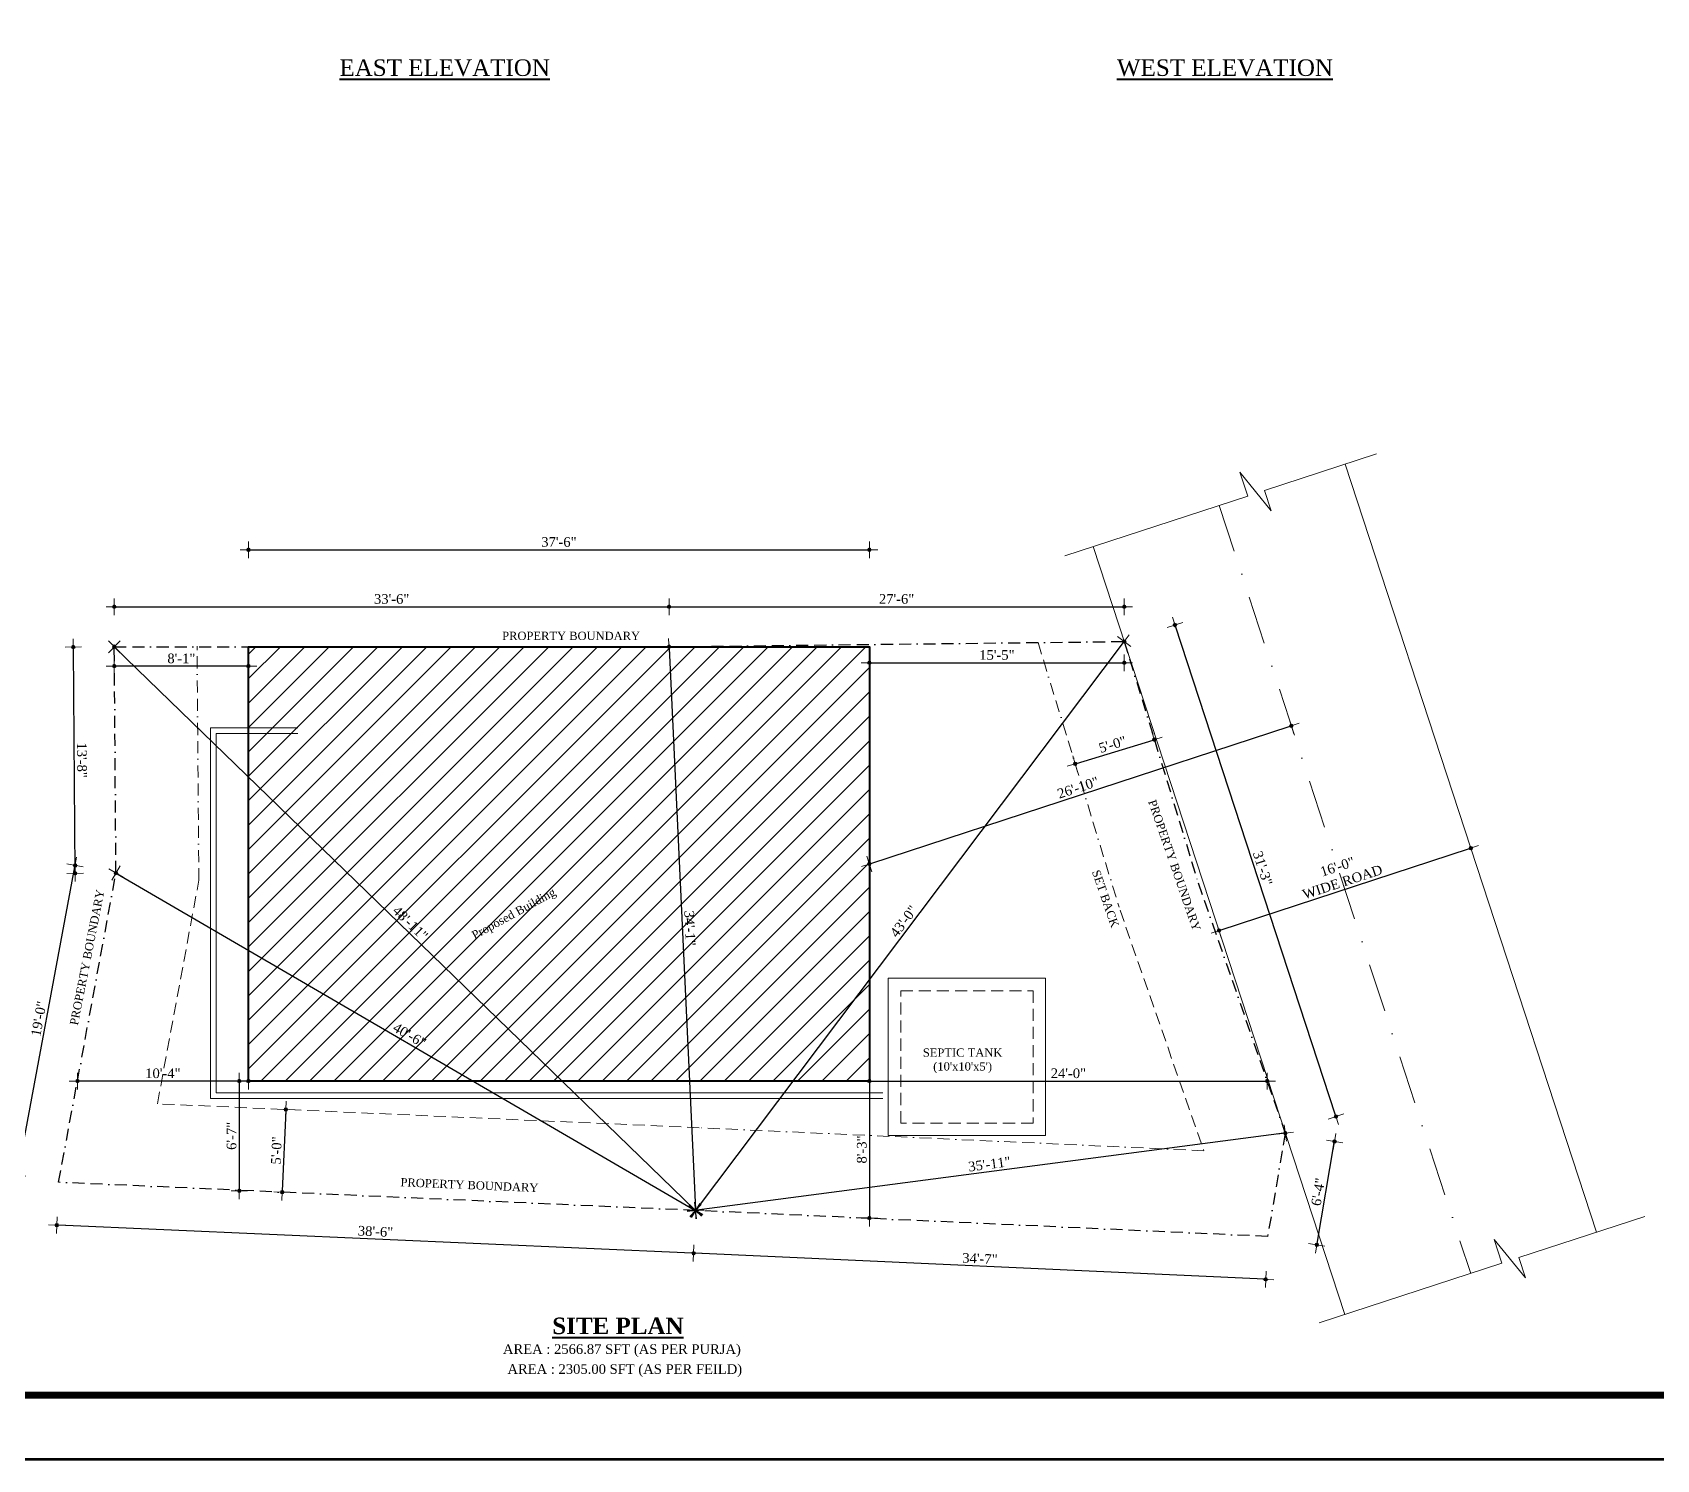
# Model space of a CAD drawing. Header units: inches. Extents: x 897 to 49934, y -34925 to -18564.
# Drawn here: x 18012 to 19189, y -25586 to -24552 of the extents above; entities that cross this region are included whole.
import ezdxf

# ---------------------------------------------------------------- set-up
doc = ezdxf.new("R2010")
doc.units = ezdxf.units.IN
doc.header["$LTSCALE"] = 35
doc.header["$MEASUREMENT"] = 0
doc.header["$PDMODE"] = 34
for name, pattern in [('BORDER2', [0.875, 0.25, -0.125, 0.25, -0.125, 0, -0.125]), ('DASHDOTX2', [2, 1, -0.5, 0, -0.5]), ('HIDDEN', [0.375, 0.25, -0.125])]:
    doc.linetypes.add(name, pattern=pattern)
for name, color, linetype, lineweight in [('SES- Door&Window', 21, 'Continuous', 15), ('SES-Access Road', 2, 'Continuous', 15), ('SES-CENTRE', 8, 'DASHDOTX2', 13), ('SES-DIMENSION', 142, 'Continuous', 13), ('SES-Elevation', 4, 'Continuous', 15), ('SES-HACTH', 8, 'Continuous', 13), ('SES-Property Boundary', 2, 'Continuous', 15), ('SES-REBARS', 1, 'Continuous', 40), ('SES-SHEETS', 7, 'Continuous', 60), ('SES-TEXT', 3, 'Continuous', 20), ('SES-TitleText', 7, 'Continuous', 40)]:
    doc.layers.add(name, color=color, linetype=linetype, lineweight=lineweight)
doc.styles.add('7 INCH', font='times.ttf', dxfattribs={"height": 7})
doc.styles.add('SES-ARAIL', font='times.ttf', dxfattribs={"height": 6})
doc.styles.add('SES-Title Text', font='times.ttf', dxfattribs={"height": 10})
doc.dimstyles.new('7 INCH', dxfattribs={"dimscale": 0, "dimtxt": 7, "dimasz": 1, "dimexe": 2, "dimexo": 9, "dimgap": 2, "dimtad": 1, "dimdec": 0, "dimzin": 3, "dimdsep": 46, "dimlunit": 4, "dimtxsty": '7 INCH', "dimblk": 'DIM', "dimcen": 3, "dimdle": 3, "dimse1": 1, "dimse2": 1, "dimclrd": 256, "dimclre": 256, "dimclrt": 7, "dimadec": 1, "dimazin": 2, "dimtfac": 1, "dimtdec": 0, "dimtix": 1, "dimtofl": 0, "dimtmove": 2, "dimatfit": 3, "dimldrblk": 'ARW', "dimfxl": 2, "dimfrac": 2, "dimtolj": 2, "dimtzin": 0, "dimarcsym": 0})

# ---------------------------------------------------------------- blocks, each defined once
blk = doc.blocks.new('DIM')
at = {"layer": 'SES-DIMENSION'}
h = blk.add_hatch(color=256, dxfattribs=at)
h.paths.add_polyline_path([(0, 1.3), (0, 0), (1.3, 0, 0.414214)])
h.paths.add_polyline_path([(1.3, 0), (0, 0), (0, -1.3, 0.414214)])
h.paths.add_polyline_path([(0, 0), (-1.3, 0, 0.414214), (0, -1.3)])
h.paths.add_polyline_path([(0, 1.3, 0.414214), (-1.3, 0), (0, 0)])
for p, q in [((-6, 0), (6, 0)), ((0, 6), (0, -6))]:
    blk.add_line(p, q, dxfattribs=at)
blk.add_circle((0, 0), 1.28, dxfattribs=at)
blk = doc.blocks.new('*D616')
at = {"layer": 'Defpoints', "color": 0, "linetype": 'ByBlock', "transparency": 16777216}
for p in [(18473.3, -24968.3), (18071.3, -24997.3), (18473.3, -24997.3)]:
    blk.add_point(p, dxfattribs=at)
at = {"layer": 'SES-DIMENSION', "linetype": 'ByBlock', "lineweight": -2, "transparency": 16777216}
blk.add_line((18072.3, -24968.3), (18472.3, -24968.3), dxfattribs=at)
at = {"layer": 'SES-DIMENSION', "linetype": 'ByBlock', "lineweight": -2, "transparency": 16777216, "rotation": 180}
blk.add_blockref('DIM', (18071.3, -24968.3), dxfattribs=at)
at = {"layer": 'SES-DIMENSION', "linetype": 'ByBlock', "lineweight": -2, "transparency": 16777216}
blk.add_blockref('DIM', (18473.3, -24968.3), dxfattribs=at)
at = {"layer": 'SES-DIMENSION', "color": 7, "linetype": 'ByBlock', "transparency": 16777216, "insert": (18272.3, -24962.7), "char_height": 7, "attachment_point": 5, "style": '7 INCH'}
blk.add_mtext('\\A2;33\'-6"', dxfattribs=at)
blk = doc.blocks.new('ARW')
at = {"layer": 'SES-DIMENSION'}
blk.add_lwpolyline([(10, 0, 0, 6, 0), (0, 0, 0, 0, 0), (10, 0, 0, 0, 0)], format="xyseb", dxfattribs=at)
blk = doc.blocks.new('*D617')
at = {"layer": 'Defpoints', "color": 0, "linetype": 'ByBlock', "transparency": 16777216}
for p in [(18803.2, -24968.3), (18803.2, -24993.5), (18473.3, -24997.3)]:
    blk.add_point(p, dxfattribs=at)
at = {"layer": 'SES-DIMENSION', "linetype": 'ByBlock', "lineweight": -2, "transparency": 16777216}
blk.add_line((18474.3, -24968.3), (18802.2, -24968.3), dxfattribs=at)
at = {"layer": 'SES-DIMENSION', "linetype": 'ByBlock', "lineweight": -2, "transparency": 16777216, "rotation": 180}
blk.add_blockref('DIM', (18473.3, -24968.3), dxfattribs=at)
at = {"layer": 'SES-DIMENSION', "linetype": 'ByBlock', "lineweight": -2, "transparency": 16777216}
blk.add_blockref('DIM', (18803.2, -24968.3), dxfattribs=at)
at = {"layer": 'SES-DIMENSION', "color": 7, "linetype": 'ByBlock', "transparency": 16777216, "insert": (18638.2, -24962.7), "char_height": 7, "attachment_point": 5, "style": '7 INCH'}
blk.add_mtext('\\A2;27\'-6"', dxfattribs=at)
blk = doc.blocks.new('*D618')
at = {"layer": 'Defpoints', "color": 0, "linetype": 'ByBlock', "transparency": 16777216}
for p in [(18839.9, -24981.5), (18803.2, -24993.5), (18919.9, -25349.8)]:
    blk.add_point(p, dxfattribs=at)
at = {"layer": 'SES-DIMENSION', "linetype": 'ByBlock', "lineweight": -2, "transparency": 16777216}
blk.add_line((18956.3, -25336.9), (18840.2, -24982.4), dxfattribs=at)
for p, rotation in [((18839.9, -24981.5), 108.131049153155), ((18956.6, -25337.8), 288.131049153155)]:
    blk.add_blockref('DIM', p, dxfattribs=dict(at, rotation=rotation))
at = {"layer": 'SES-DIMENSION', "color": 7, "linetype": 'ByBlock', "transparency": 16777216, "insert": (18903.5, -25157.9), "char_height": 7, "attachment_point": 5, "rotation": 288.131, "style": '7 INCH'}
blk.add_mtext('\\A2;31\'-3"', dxfattribs=at)
blk = doc.blocks.new('*D619')
at = {"layer": 'Defpoints', "color": 0, "linetype": 'ByBlock', "transparency": 16777216}
for p in [(18919.9, -25349.8), (18955.6, -25355.9), (18907.1, -25424.7)]:
    blk.add_point(p, dxfattribs=at)
at = {"layer": 'SES-DIMENSION', "linetype": 'ByBlock', "lineweight": -2, "transparency": 16777216}
blk.add_line((18942.9, -25429.8), (18955.4, -25356.9), dxfattribs=at)
for p, rotation in [((18955.6, -25355.9), 80.27577961300595), ((18942.7, -25430.8), 260.2757796130059)]:
    blk.add_blockref('DIM', p, dxfattribs=dict(at, rotation=rotation))
at = {"layer": 'SES-DIMENSION', "color": 7, "linetype": 'ByBlock', "transparency": 16777216, "insert": (18943.7, -25392.4), "char_height": 7, "attachment_point": 5, "rotation": 80.2758, "style": '7 INCH'}
blk.add_mtext('\\A2;6\'-4"', dxfattribs=at)
blk = doc.blocks.new('*D620')
at = {"layer": 'Defpoints', "color": 0, "linetype": 'ByBlock', "transparency": 16777216}
for p in [(18492.5, -25405.9), (18907.1, -25424.7), (18491.1, -25436.9)]:
    blk.add_point(p, dxfattribs=at)
at = {"layer": 'SES-DIMENSION', "linetype": 'ByBlock', "lineweight": -2, "transparency": 16777216}
blk.add_line((18904.7, -25455.7), (18492.1, -25436.9), dxfattribs=at)
for p, rotation in [((18491.1, -25436.9), 177.3940881137841), ((18905.7, -25455.8), 357.3940881137841)]:
    blk.add_blockref('DIM', p, dxfattribs=dict(at, rotation=rotation))
at = {"layer": 'SES-DIMENSION', "color": 7, "linetype": 'ByBlock', "transparency": 16777216, "insert": (18698.6, -25440.8), "char_height": 7, "attachment_point": 5, "rotation": 357.3941, "style": '7 INCH'}
blk.add_mtext('\\A2;34\'-7"', dxfattribs=at)
blk = doc.blocks.new('*D621')
at = {"layer": 'Defpoints', "color": 0, "linetype": 'ByBlock', "transparency": 16777216}
for p in [(18031, -25385.5), (18492.5, -25405.9), (18029.6, -25416.5)]:
    blk.add_point(p, dxfattribs=at)
at = {"layer": 'SES-DIMENSION', "linetype": 'ByBlock', "lineweight": -2, "transparency": 16777216}
blk.add_line((18490.1, -25436.8), (18030.6, -25416.6), dxfattribs=at)
for p, rotation in [((18029.6, -25416.5), 177.4727211621545), ((18491.1, -25436.9), 357.4727211621545)]:
    blk.add_blockref('DIM', p, dxfattribs=dict(at, rotation=rotation))
at = {"layer": 'SES-DIMENSION', "color": 7, "linetype": 'ByBlock', "transparency": 16777216, "insert": (18260.6, -25421.1), "char_height": 7, "attachment_point": 5, "rotation": 357.4727, "style": '7 INCH'}
blk.add_mtext('\\A2;38\'-6"', dxfattribs=at)
blk = doc.blocks.new('*D622')
at = {"layer": 'Defpoints', "color": 0, "linetype": 'ByBlock', "transparency": 16777216}
for p in [(18042.9, -25155.8), (18072.5, -25161.3), (18031, -25385.5)]:
    blk.add_point(p, dxfattribs=at)
at = {"layer": 'SES-DIMENSION', "linetype": 'ByBlock', "lineweight": -2, "transparency": 16777216}
blk.add_line((18001.5, -25379), (18042.7, -25156.8), dxfattribs=at)
for p, rotation in [((18042.9, -25155.8), 79.49685454110212), ((18001.3, -25380), 259.4968545411022)]:
    blk.add_blockref('DIM', p, dxfattribs=dict(at, rotation=rotation))
at = {"layer": 'SES-DIMENSION', "color": 7, "linetype": 'ByBlock', "transparency": 16777216, "insert": (18016.6, -25266.9), "char_height": 7, "attachment_point": 5, "rotation": 79.4969, "style": '7 INCH'}
blk.add_mtext('\\A2;19\'-0"', dxfattribs=at)
blk = doc.blocks.new('*D623')
at = {"layer": 'Defpoints', "color": 0, "linetype": 'ByBlock', "transparency": 16777216}
for p in [(18041.6, -24997.5), (18071.3, -24997.3), (18072.5, -25161.3)]:
    blk.add_point(p, dxfattribs=at)
at = {"layer": 'SES-DIMENSION', "linetype": 'ByBlock', "lineweight": -2, "transparency": 16777216}
blk.add_line((18042.9, -25160.5), (18041.7, -24998.5), dxfattribs=at)
for p, rotation in [((18041.6, -24997.5), 90.43931713900113), ((18042.9, -25161.5), 270.4393171390011)]:
    blk.add_blockref('DIM', p, dxfattribs=dict(at, rotation=rotation))
at = {"layer": 'SES-DIMENSION', "color": 7, "linetype": 'ByBlock', "transparency": 16777216, "insert": (18047.8, -25079.5), "char_height": 7, "attachment_point": 5, "rotation": 270.4393, "style": '7 INCH'}
blk.add_mtext('\\A2;13\'-8"', dxfattribs=at)
blk = doc.blocks.new('*D624')
at = {"layer": 'Defpoints', "color": 0, "linetype": 'ByBlock', "transparency": 16777216}
for p in [(18071.3, -24997.3), (18071.3, -24997.3), (18492.5, -25405.9)]:
    blk.add_point(p, dxfattribs=at)
at = {"layer": 'SES-DIMENSION', "linetype": 'ByBlock', "lineweight": -2, "transparency": 16777216}
blk.add_line((18491.8, -25405.2), (18072, -24998), dxfattribs=at)
for p, rotation in [((18071.3, -24997.3), 135.8767869999246), ((18492.5, -25405.9), 315.8767869999246)]:
    blk.add_blockref('DIM', p, dxfattribs=dict(at, rotation=rotation))
at = {"layer": 'SES-DIMENSION', "color": 7, "linetype": 'ByBlock', "transparency": 16777216, "insert": (18285.8, -25197.6), "char_height": 7, "attachment_point": 5, "rotation": 315.8768, "style": '7 INCH'}
blk.add_mtext('\\A2;48\'-11"', dxfattribs=at)
blk = doc.blocks.new('*D625')
at = {"layer": 'Defpoints', "color": 0, "linetype": 'ByBlock', "transparency": 16777216}
for p in [(18072.5, -25161.3), (18492.5, -25405.9), (18492.5, -25405.9)]:
    blk.add_point(p, dxfattribs=at)
at = {"layer": 'SES-DIMENSION', "linetype": 'ByBlock', "lineweight": -2, "transparency": 16777216}
blk.add_line((18073.4, -25161.8), (18491.6, -25405.4), dxfattribs=at)
for p, rotation in [((18072.5, -25161.3), 149.7885344381023), ((18492.5, -25405.9), 329.7885344381023)]:
    blk.add_blockref('DIM', p, dxfattribs=dict(at, rotation=rotation))
at = {"layer": 'SES-DIMENSION', "color": 7, "linetype": 'ByBlock', "transparency": 16777216, "insert": (18285.3, -25278.8), "char_height": 7, "attachment_point": 5, "rotation": 329.7885, "style": '7 INCH'}
blk.add_mtext('\\A2;40\'-6"', dxfattribs=at)
blk = doc.blocks.new('*D626')
at = {"layer": 'Defpoints', "color": 0, "linetype": 'ByBlock', "transparency": 16777216}
for p in [(18473.3, -24997.3), (18492.5, -25405.9), (18492.5, -25405.9)]:
    blk.add_point(p, dxfattribs=at)
at = {"layer": 'SES-DIMENSION', "linetype": 'ByBlock', "lineweight": -2, "transparency": 16777216}
blk.add_line((18473.3, -24998.3), (18492.5, -25404.9), dxfattribs=at)
for p, rotation in [((18473.3, -24997.3), 92.69713186431498), ((18492.5, -25405.9), 272.697131864315)]:
    blk.add_blockref('DIM', p, dxfattribs=dict(at, rotation=rotation))
at = {"layer": 'SES-DIMENSION', "color": 7, "linetype": 'ByBlock', "transparency": 16777216, "insert": (18488.4, -25201.3), "char_height": 7, "attachment_point": 5, "rotation": 272.6971, "style": '7 INCH'}
blk.add_mtext('\\A2;34\'-1"', dxfattribs=at)
blk = doc.blocks.new('*D627')
at = {"layer": 'Defpoints', "color": 0, "linetype": 'ByBlock', "transparency": 16777216}
for p in [(18803.2, -24993.5), (18803.2, -24993.5), (18492.5, -25405.9)]:
    blk.add_point(p, dxfattribs=at)
at = {"layer": 'SES-DIMENSION', "linetype": 'ByBlock', "lineweight": -2, "transparency": 16777216}
blk.add_line((18493.1, -25405.1), (18802.6, -24994.3), dxfattribs=at)
for p, rotation in [((18803.2, -24993.5), 53.00002634811293), ((18492.5, -25405.9), 233.000026348113)]:
    blk.add_blockref('DIM', p, dxfattribs=dict(at, rotation=rotation))
at = {"layer": 'SES-DIMENSION', "color": 7, "linetype": 'ByBlock', "transparency": 16777216, "insert": (18643.4, -25196.3), "char_height": 7, "attachment_point": 5, "rotation": 53, "style": '7 INCH'}
blk.add_mtext('\\A2;43\'-0"', dxfattribs=at)
blk = doc.blocks.new('*D628')
at = {"layer": 'Defpoints', "color": 0, "linetype": 'ByBlock', "transparency": 16777216}
for p in [(18919.9, -25349.8), (18492.5, -25405.9), (18492.5, -25405.9)]:
    blk.add_point(p, dxfattribs=at)
at = {"layer": 'SES-DIMENSION', "linetype": 'ByBlock', "lineweight": -2, "transparency": 16777216}
blk.add_line((18918.9, -25349.9), (18493.5, -25405.7), dxfattribs=at)
for p, rotation in [((18919.9, -25349.8), 7.469735029892162), ((18492.5, -25405.9), 187.4697350298922)]:
    blk.add_blockref('DIM', p, dxfattribs=dict(at, rotation=rotation))
at = {"layer": 'SES-DIMENSION', "color": 7, "linetype": 'ByBlock', "transparency": 16777216, "insert": (18705.5, -25372.3), "char_height": 7, "attachment_point": 5, "rotation": 7.4697, "style": '7 INCH'}
blk.add_mtext('\\A2;35\'-11"', dxfattribs=at)
blk = doc.blocks.new('*D629')
at = {"layer": 'Defpoints', "color": 0, "linetype": 'ByBlock', "transparency": 16777216}
for p in [(18803.2, -24993.5), (18618.5, -24997.3), (18803.2, -25008.9)]:
    blk.add_point(p, dxfattribs=at)
at = {"layer": 'SES-DIMENSION', "linetype": 'ByBlock', "lineweight": -2, "transparency": 16777216}
blk.add_line((18619.5, -25008.9), (18802.2, -25008.9), dxfattribs=at)
at = {"layer": 'SES-DIMENSION', "linetype": 'ByBlock', "lineweight": -2, "transparency": 16777216, "rotation": 180}
blk.add_blockref('DIM', (18618.5, -25008.9), dxfattribs=at)
at = {"layer": 'SES-DIMENSION', "linetype": 'ByBlock', "lineweight": -2, "transparency": 16777216}
blk.add_blockref('DIM', (18803.2, -25008.9), dxfattribs=at)
at = {"layer": 'SES-DIMENSION', "color": 7, "linetype": 'ByBlock', "transparency": 16777216, "insert": (18710.9, -25003.3), "char_height": 7, "attachment_point": 5, "style": '7 INCH'}
blk.add_mtext('\\A2;15\'-5"', dxfattribs=at)
blk = doc.blocks.new('*D630')
at = {"layer": 'Defpoints', "color": 0, "linetype": 'ByBlock', "transparency": 16777216}
for p in [(18825, -25064.6), (18856.8, -25168.5), (18799.4, -25186)]:
    blk.add_point(p, dxfattribs=at)
at = {"layer": 'SES-DIMENSION', "linetype": 'ByBlock', "lineweight": -2, "transparency": 16777216}
blk.add_line((18768.6, -25081.9), (18824.1, -25064.9), dxfattribs=at)
for p, rotation in [((18825, -25064.6), 17.0166909835234), ((18767.6, -25082.2), 197.0166909835233)]:
    blk.add_blockref('DIM', p, dxfattribs=dict(at, rotation=rotation))
at = {"layer": 'SES-DIMENSION', "color": 7, "linetype": 'ByBlock', "transparency": 16777216, "insert": (18794.7, -25068.1), "char_height": 7, "attachment_point": 5, "rotation": 17.0167, "style": '7 INCH'}
blk.add_mtext('\\A2;5\'-0"', dxfattribs=at)
blk = doc.blocks.new('*D631')
at = {"layer": 'Defpoints', "color": 0, "linetype": 'ByBlock', "transparency": 16777216}
for p in [(18102.5, -25328.6), (18099.9, -25388.5), (18193, -25392.6)]:
    blk.add_point(p, dxfattribs=at)
at = {"layer": 'SES-DIMENSION', "linetype": 'ByBlock', "lineweight": -2, "transparency": 16777216}
blk.add_line((18195.6, -25333.7), (18193, -25391.6), dxfattribs=at)
for p, rotation in [((18195.6, -25332.7), 87.47272116215143), ((18193, -25392.6), 267.4727211621515)]:
    blk.add_blockref('DIM', p, dxfattribs=dict(at, rotation=rotation))
at = {"layer": 'SES-DIMENSION', "color": 7, "linetype": 'ByBlock', "transparency": 16777216, "insert": (18188.8, -25362.4), "char_height": 7, "attachment_point": 5, "rotation": 87.4727, "style": '7 INCH'}
blk.add_mtext('\\A2;5\'-0"', dxfattribs=at)
blk = doc.blocks.new('*D632')
at = {"layer": 'Defpoints', "color": 0, "linetype": 'ByBlock', "transparency": 16777216}
for p in [(18618.5, -25312.1), (18614, -25411.4), (18618.5, -25411.4)]:
    blk.add_point(p, dxfattribs=at)
at = {"layer": 'SES-DIMENSION', "linetype": 'ByBlock', "lineweight": -2, "transparency": 16777216}
blk.add_line((18618.5, -25313.1), (18618.5, -25410.4), dxfattribs=at)
for p, rotation in [((18618.5, -25312.1), 90), ((18618.5, -25411.4), 270)]:
    blk.add_blockref('DIM', p, dxfattribs=dict(at, rotation=rotation))
at = {"layer": 'SES-DIMENSION', "color": 7, "linetype": 'ByBlock', "transparency": 16777216, "insert": (18613, -25361.7), "char_height": 7, "attachment_point": 5, "rotation": 90, "style": '7 INCH'}
blk.add_mtext('\\A2;8\'-3"', dxfattribs=at)
blk = doc.blocks.new('*D633')
at = {"layer": 'Defpoints', "color": 0, "linetype": 'ByBlock', "transparency": 16777216}
for p in [(18618.5, -25312.1), (18906.8, -25312.1), (18906.8, -25312.1)]:
    blk.add_point(p, dxfattribs=at)
at = {"layer": 'SES-DIMENSION', "linetype": 'ByBlock', "lineweight": -2, "transparency": 16777216}
blk.add_line((18619.5, -25312.1), (18905.8, -25312.1), dxfattribs=at)
at = {"layer": 'SES-DIMENSION', "linetype": 'ByBlock', "lineweight": -2, "transparency": 16777216, "rotation": 180}
blk.add_blockref('DIM', (18618.5, -25312.1), dxfattribs=at)
at = {"layer": 'SES-DIMENSION', "linetype": 'ByBlock', "lineweight": -2, "transparency": 16777216}
blk.add_blockref('DIM', (18906.8, -25312.1), dxfattribs=at)
at = {"layer": 'SES-DIMENSION', "color": 7, "linetype": 'ByBlock', "transparency": 16777216, "insert": (18762.7, -25306.5), "char_height": 7, "attachment_point": 5, "style": '7 INCH'}
blk.add_mtext('\\A2;24\'-0"', dxfattribs=at)
blk = doc.blocks.new('*D634')
at = {"layer": 'Defpoints', "color": 0, "linetype": 'ByBlock', "transparency": 16777216}
for p in [(18044.6, -25312.1), (18044.6, -25312.1), (18168.5, -25312.1)]:
    blk.add_point(p, dxfattribs=at)
at = {"layer": 'SES-DIMENSION', "linetype": 'ByBlock', "lineweight": -2, "transparency": 16777216}
blk.add_line((18167.5, -25312.1), (18045.6, -25312.1), dxfattribs=at)
at = {"layer": 'SES-DIMENSION', "linetype": 'ByBlock', "lineweight": -2, "transparency": 16777216, "rotation": 180}
blk.add_blockref('DIM', (18044.6, -25312.1), dxfattribs=at)
at = {"layer": 'SES-DIMENSION', "linetype": 'ByBlock', "lineweight": -2, "transparency": 16777216}
blk.add_blockref('DIM', (18168.5, -25312.1), dxfattribs=at)
at = {"layer": 'SES-DIMENSION', "color": 7, "linetype": 'ByBlock', "transparency": 16777216, "insert": (18106.5, -25306.5), "char_height": 7, "attachment_point": 5, "style": '7 INCH'}
blk.add_mtext('\\A2;10\'-4"', dxfattribs=at)
blk = doc.blocks.new('*D635')
at = {"layer": 'Defpoints', "color": 0, "linetype": 'ByBlock', "transparency": 16777216}
for p in [(18071.3, -24997.3), (18168.5, -24997.3), (18071.3, -25011.3)]:
    blk.add_point(p, dxfattribs=at)
at = {"layer": 'SES-DIMENSION', "linetype": 'ByBlock', "lineweight": -2, "transparency": 16777216}
blk.add_line((18167.5, -25011.3), (18072.3, -25011.3), dxfattribs=at)
at = {"layer": 'SES-DIMENSION', "linetype": 'ByBlock', "lineweight": -2, "transparency": 16777216, "rotation": 180}
blk.add_blockref('DIM', (18071.3, -25011.3), dxfattribs=at)
at = {"layer": 'SES-DIMENSION', "linetype": 'ByBlock', "lineweight": -2, "transparency": 16777216}
blk.add_blockref('DIM', (18168.5, -25011.3), dxfattribs=at)
at = {"layer": 'SES-DIMENSION', "color": 7, "linetype": 'ByBlock', "transparency": 16777216, "insert": (18119.9, -25005.8), "char_height": 7, "attachment_point": 5, "style": '7 INCH'}
blk.add_mtext('\\A2;8\'-1"', dxfattribs=at)
blk = doc.blocks.new('*D636')
at = {"layer": 'Defpoints', "color": 0, "linetype": 'ByBlock', "transparency": 16777216}
for p in [(18168.5, -25312.1), (18161.9, -25391.6), (18168.5, -25391.6)]:
    blk.add_point(p, dxfattribs=at)
at = {"layer": 'SES-DIMENSION', "linetype": 'ByBlock', "lineweight": -2, "transparency": 16777216}
blk.add_line((18161.9, -25313.1), (18161.9, -25390.6), dxfattribs=at)
for p, rotation in [((18161.9, -25312.1), 90), ((18161.9, -25391.6), 270)]:
    blk.add_blockref('DIM', p, dxfattribs=dict(at, rotation=rotation))
at = {"layer": 'SES-DIMENSION', "color": 7, "linetype": 'ByBlock', "transparency": 16777216, "insert": (18156.3, -25351.8), "char_height": 7, "attachment_point": 5, "rotation": 90, "style": '7 INCH'}
blk.add_mtext('\\A2;6\'-7"', dxfattribs=at)
blk = doc.blocks.new('*D637')
at = {"layer": 'Defpoints', "color": 0, "linetype": 'ByBlock', "transparency": 16777216}
for p in [(19054.3, -25143.3), (19054.3, -25143.3), (18871.9, -25203)]:
    blk.add_point(p, dxfattribs=at)
at = {"layer": 'SES-DIMENSION', "linetype": 'ByBlock', "lineweight": -2, "transparency": 16777216}
blk.add_line((18872.8, -25202.7), (19053.4, -25143.6), dxfattribs=at)
for p, rotation in [((19054.3, -25143.3), 18.13104915315512), ((18871.9, -25203), 198.1310491531551)]:
    blk.add_blockref('DIM', p, dxfattribs=dict(at, rotation=rotation))
at = {"layer": 'SES-DIMENSION', "color": 7, "linetype": 'ByBlock', "transparency": 16777216, "insert": (18959.5, -25162.3), "char_height": 7, "attachment_point": 5, "rotation": 18.131, "style": '7 INCH'}
blk.add_mtext('\\A2;16\'-0"\\PWIDE ROAD', dxfattribs=at)
blk = doc.blocks.new('*D638')
at = {"layer": 'Defpoints', "color": 0, "linetype": 'ByBlock', "transparency": 16777216}
for p in [(18924.3, -25054.6), (18924.3, -25054.6), (18618.5, -25154.7)]:
    blk.add_point(p, dxfattribs=at)
at = {"layer": 'SES-DIMENSION', "linetype": 'ByBlock', "lineweight": -2, "transparency": 16777216}
blk.add_line((18619.5, -25154.4), (18923.3, -25054.9), dxfattribs=at)
for p, rotation in [((18924.3, -25054.6), 18.13104915315447), ((18618.5, -25154.7), 198.1310491531545)]:
    blk.add_blockref('DIM', p, dxfattribs=dict(at, rotation=rotation))
at = {"layer": 'SES-DIMENSION', "color": 7, "linetype": 'ByBlock', "transparency": 16777216, "insert": (18769.7, -25099.4), "char_height": 7, "attachment_point": 5, "rotation": 18.131, "style": '7 INCH'}
blk.add_mtext('\\A2;26\'-10"', dxfattribs=at)
blk = doc.blocks.new('s1')
at = {"layer": 'SES-SHEETS', "color": 8}
blk.add_lwpolyline([(14202.2, -12888.6), (17370.2, -12888.6), (17370.2, -15126.6), (14202.2, -15126.6)], close=True, dxfattribs=at)
at = {"layer": 'SES-SHEETS'}
for points in [[(14295.2, -12933.6), (17325.2, -12933.6), (17325.2, -15081.6), (14295.2, -15081.6)], [(14296.2, -12934.6), (17324.2, -12934.6), (17324.2, -15080.6), (14296.2, -15080.6)], [(14297.2, -12935.6), (17323.2, -12935.6), (17323.2, -15079.6), (14297.2, -15079.6)], [(14298.2, -12936.6), (17322.2, -12936.6), (17322.2, -15078.6), (14298.2, -15078.6)]]:
    blk.add_lwpolyline(points, close=True, dxfattribs=at)
blk = doc.blocks.new('*D796')
at = {"layer": 'Defpoints', "color": 0, "transparency": 16777216}
for p in [(17975, -24997.3), (18168.5, -24997.3), (18168.5, -25312.1)]:
    blk.add_point(p, dxfattribs=at)
at = {"layer": 'SES-Elevation', "lineweight": -2, "transparency": 16777216}
blk.add_line((17975, -25311.1), (17975, -24998.3), dxfattribs=at)
for p, rotation in [((17975, -24997.3), 90), ((17975, -25312.1), 270)]:
    blk.add_blockref('DIM', p, dxfattribs=dict(at, rotation=rotation))
at = {"layer": 'SES-Elevation', "color": 7, "transparency": 16777216, "insert": (17969.4, -25154.7), "char_height": 7, "attachment_point": 5, "rotation": 90, "style": '7 INCH'}
blk.add_mtext('\\A2;26\'-3"', dxfattribs=at)
blk = doc.blocks.new('*D889')
at = {"layer": 'Defpoints', "color": 0, "transparency": 16777216}
for p in [(18618.5, -24927), (18168.5, -24997.3), (18618.5, -24997.3)]:
    blk.add_point(p, dxfattribs=at)
at = {"layer": 'SES-Access Road', "lineweight": -2, "transparency": 16777216}
blk.add_line((18169.5, -24927), (18617.5, -24927), dxfattribs=at)
at = {"layer": 'SES-Access Road', "lineweight": -2, "transparency": 16777216, "rotation": 180}
blk.add_blockref('DIM', (18168.5, -24927), dxfattribs=at)
at = {"layer": 'SES-Access Road', "lineweight": -2, "transparency": 16777216}
blk.add_blockref('DIM', (18618.5, -24927), dxfattribs=at)
at = {"layer": 'SES-Access Road', "color": 7, "transparency": 16777216, "insert": (18393.5, -24921.4), "char_height": 7, "attachment_point": 5, "style": '7 INCH'}
blk.add_mtext('\\A2;37\'-6"', dxfattribs=at)

msp = doc.modelspace()

# ---------------------------------------------------------------- hatches: boundary and pattern name
at = {"layer": 'SES-HACTH'}
h = msp.add_hatch(dxfattribs=at)
h.set_pattern_fill('ANSI31', color=256, scale=100)
h.set_pattern_definition([(45, (-3924.785, -5588.89), (-8.838835, 8.838835), [])])
h.paths.add_polyline_path([(18168.52, -24997.31), (18168.52, -25312.09), (18618.52, -25312.09), (18618.52, -24997.31)])
h.paths.add_polyline_path([(18231.15, -25168.81), (18317.53, -25252.6), (18354.7, -25214.28), (18268.31, -25130.5)], flags=24)
h.paths.add_polyline_path([(18233.36, -25268.62), (18321.41, -25319.88), (18348.27, -25273.75), (18260.22, -25222.49)], flags=9)
h.paths.add_polyline_path([(18468.72, -25151.73), (18473.51, -25253.5), (18526.83, -25250.99), (18522.04, -25149.22)], flags=24)
h.paths.add_polyline_path([(18332.55, -25213.93), (18394.14, -25180.18), (18388.32, -25169.57), (18326.73, -25203.32)], flags=24)

# ---------------------------------------------------------------- linework, layer by layer
at = {"layer": 'SES-CENTRE'}
msp.add_line((18871.95, -24894.85), (19054.22, -25451.48), dxfattribs=at)
at = {"layer": 'SES-DIMENSION', "linetype": 'ByBlock'}
for p, q in [((18963.18, -24864.97), (19145.46, -25421.61)), ((18780.72, -24924.72), (18962.99, -25481.36))]:
    msp.add_line(p, q, dxfattribs=at)
msp.add_lwpolyline([(18632.16, -25237.58), (18746.16, -25237.58), (18746.16, -25351.58), (18632.16, -25351.58)], close=True, dxfattribs=at)
at = {"layer": 'SES-DIMENSION', "linetype": 'HIDDEN'}
msp.add_lwpolyline([(18641.16, -25246.58), (18737.16, -25246.58), (18737.16, -25342.58), (18641.16, -25342.58)], close=True, dxfattribs=at)
at = {"layer": 'SES-Elevation'}
for points in [[(18204.26, -25056.09), (18141.08, -25056.09), (18141.08, -25324.72), (18628.21, -25324.72)], [(18204.26, -25060.09), (18145.08, -25060.09), (18145.08, -25320.72), (18628.21, -25320.72)]]:
    msp.add_lwpolyline(points, dxfattribs=at)
at = {"layer": 'SES-HACTH'}
for points in [[(18760.22, -24931.43), (18892.63, -24888.08), (18886.99, -24870.86), (18909.71, -24898.78), (18904.89, -24884.06), (18986.08, -24857.48)], [(18944.51, -25487.41), (19076.92, -25444.05), (19071.28, -25426.84), (19094, -25454.76), (19089.18, -25440.04), (19180.39, -25410.17)]]:
    msp.add_lwpolyline(points, dxfattribs=at)
at = {"layer": 'SES-Property Boundary', "linetype": 'BORDER2', "lineweight": 15}
for p, q in [((18132.56, -25166.59), (18131.26, -24996.85)), ((18740.71, -24994.22), (18799.42, -25186.05)), ((18860.82, -25362.56), (18495.23, -25345.92))]:
    msp.add_line(p, q, dxfattribs=at)
at = {"layer": 'SES-Property Boundary', "linetype": 'BORDER2', "lineweight": 30}
for p, q in [((18473.26, -24997.31), (18803.24, -24993.5)), ((18803.24, -24993.5), (18856.79, -25168.49)), ((18072.52, -25161.3), (18071.26, -24997.31)), ((18071.26, -24997.31), (18618.52, -24997.31)), ((18030.96, -25385.48), (18072.52, -25161.3)), ((18856.79, -25168.49), (18919.91, -25349.81)), ((18919.91, -25349.81), (18907.08, -25424.72)), ((18492.51, -25405.85), (18030.96, -25385.48)), ((18907.08, -25424.72), (18492.51, -25405.85))]:
    msp.add_line(p, q, dxfattribs=at)
at = {"layer": 'SES-Property Boundary', "linetype": 'HIDDEN', "lineweight": 15}
for p, q in [((18102.53, -25328.58), (18132.56, -25166.59)), ((18800.13, -25188.21), (18860.82, -25362.56)), ((18495.15, -25345.91), (18102.53, -25328.58))]:
    msp.add_line(p, q, dxfattribs=at)
at = {"layer": 'SES-REBARS', "color": 6, "linetype": 'ByBlock'}
msp.add_lwpolyline([(18618.52, -25312.09), (18168.52, -25312.09), (18168.52, -24997.31), (18618.52, -24997.31)], close=True, dxfattribs=at)

# ---------------------------------------------------------------- block references
at = {"layer": 'SES- Door&Window'}
msp.add_blockref('s1', (2334.54, -10459.76), dxfattribs=at)

# ---------------------------------------------------------------- texts
at = {"layer": 'SES-TEXT', "style": 'SES-ARAIL'}
msp.add_text('Proposed Building', height=6, rotation=28.72524, dxfattribs=at).set_placement((18332.43, -25209.52))
at = {"layer": 'SES-TEXT', "linetype": 'ByBlock', "char_height": 6, "attachment_point": 1, "style": 'SES-ARAIL'}
for s, insert, width in [('\\pxqc;PROPERTY BOUNDARY', (18315.67, -24986.39), 173.3402), ("\\pxqc;SEPTIC TANK\\P(10'x10'x5')", (18638.21, -25288.46), 95.6689)]:
    msp.add_mtext(s, dxfattribs=dict(at, insert=insert, width=width))
at = {"layer": 'SES-TEXT', "linetype": 'ByBlock', "char_height": 6, "width": 173.3402, "attachment_point": 1, "style": 'SES-ARAIL'}
for s, insert, rotation in [('\\pxqc;PROPERTY BOUNDARY', (18814.06, -25072.83), 289.09392), ('\\pxqc;SET BACK ', (18764.12, -25097.04), 289.09392), ('\\pxqc;PROPERTY BOUNDARY', (18031.85, -25306.86), 78.83144), ('\\pxqc;PROPERTY BOUNDARY', (18242.19, -25380.82), 357.60537)]:
    msp.add_mtext(s, dxfattribs=dict(at, insert=insert, rotation=rotation))
at = {"layer": 'SES-TitleText'}
for s, height, style, p in [('%%UEAST ELEVATION', 12, 'SES-Title Text', (18234.46, -24583.58)), ('%%UWEST ELEVATION', 12, 'SES-Title Text', (18797.91, -24583.58)), ('AREA : 2566.87 SFT (AS PER PURJA)', 7, 'SES-ARAIL', (18352.94, -25509.87)), ('AREA : 2305.00 SFT (AS PER FEILD)', 7, 'SES-ARAIL', (18356.21, -25524.33))]:
    msp.add_text(s, height=height, dxfattribs=dict(at, style=style)).set_placement(p)
at = {"layer": 'SES-TitleText', "insert": (18388.67, -25483.52), "char_height": 12, "width": 233, "attachment_point": 1, "style": 'SES-Title Text'}
msp.add_mtext('{\\fTimes New Roman|b1|i0|c0|p18;\\LSITE PLAN}', dxfattribs=at)

# ---------------------------------------------------------------- dimensions: what is measured, and where the dimension line sits
at = {"layer": 'SES-Access Road'}
dim = msp.add_linear_dim(base=(18618.52, -24927), p1=(18168.52, -24997.31), p2=(18618.52, -24997.31), dimstyle='7 INCH', override={"dimscale": 1}, dxfattribs=at)
dim.commit()
dim.dimension.update_dxf_attribs({"geometry": '*D889', "text_midpoint": (18393.52, -24921.43)})
at = {"layer": 'SES-DIMENSION', "linetype": 'ByBlock'}
for base, p1, p2, picture, middle in [((18473.26, -24968.28), (18071.26, -24997.31), (18473.26, -24997.31), '*D616', (18272.26, -24962.72)), ((18803.24, -24968.28), (18473.26, -24997.31), (18803.24, -24993.5), '*D617', (18638.25, -24962.71)), ((18803.24, -25008.87), (18618.52, -24997.31), (18803.24, -24993.5), '*D629', (18710.88, -25003.31)), ((18071.26, -25011.35), (18168.52, -24997.31), (18071.26, -24997.31), '*D635', (18119.89, -25005.79)), ((18044.56, -25312.09), (18168.52, -25312.09), (18044.56, -25312.09), '*D634', (18106.54, -25306.53)), ((18906.78, -25312.09), (18618.52, -25312.09), (18906.78, -25312.09), '*D633', (18762.65, -25306.53))]:
    dim = msp.add_linear_dim(base=base, p1=p1, p2=p2, dimstyle='7 INCH', override={"dimscale": 1}, dxfattribs=at)
    dim.commit()
    dim.dimension.update_dxf_attribs({"geometry": picture, "text_midpoint": middle})
for p1, p2, distance, picture, middle in [((18919.91, -25349.81), (18803.24, -24993.5), -38.57, '*D618', (18903.52, -25157.92)), ((18072.52, -25161.3), (18071.26, -24997.31), 29.62, '*D623', (18047.83, -25079.49)), ((18492.51, -25405.85), (18071.26, -24997.31), 0, '*D624', (18285.76, -25197.59)), ((18473.26, -24997.31), (18492.51, -25405.85), 0, '*D626', (18488.44, -25201.32)), ((18492.51, -25405.85), (18803.24, -24993.5), 0, '*D627', (18643.43, -25196.33)), ((18618.52, -25154.7), (18924.26, -25054.58), 0, '*D638', (18769.66, -25099.36)), ((18799.42, -25186.05), (18856.79, -25168.49), 108.62, '*D630', (18794.69, -25068.09)), ((18030.96, -25385.48), (18072.52, -25161.3), 30.16, '*D622', (18016.6, -25266.88)), ((18072.52, -25161.3), (18492.51, -25405.85), 0, '*D625', (18285.31, -25278.77)), ((18102.53, -25328.58), (18099.88, -25388.52), 93.21, '*D631', (18188.77, -25362.42)), ((18919.91, -25349.81), (18492.51, -25405.85), 0, '*D628', (18705.49, -25372.32)), ((18907.08, -25424.72), (18919.91, -25349.81), -36.18, '*D619', (18943.67, -25392.44)), ((18492.51, -25405.85), (18030.96, -25385.48), 31.06, '*D621', (18260.61, -25421.15)), ((18907.08, -25424.72), (18492.51, -25405.85), 31.06, '*D620', (18698.63, -25440.75))]:
    dim = msp.add_aligned_dim(p1=p1, p2=p2, distance=distance, dimstyle='7 INCH', override={"dimscale": 1}, dxfattribs=at)
    dim.commit()
    dim.dimension.update_dxf_attribs({"geometry": picture, "text_midpoint": middle})
dim = msp.add_aligned_dim(p1=(18871.85, -25203.04), p2=(19054.32, -25143.29), distance=0, text='<>\\PWIDE ROAD', dimstyle='7 INCH', override={"dimscale": 1}, dxfattribs=at)
dim.commit()
dim.dimension.update_dxf_attribs({"geometry": '*D637', "text_midpoint": (18959.54, -25162.32)})
for base, p1, p2, picture, middle in [((18161.89, -25391.55), (18168.52, -25312.09), (18168.52, -25391.55), '*D636', (18156.31, -25351.82)), ((18618.52, -25411.38), (18618.52, -25312.09), (18614, -25411.38), '*D632', (18612.96, -25361.74))]:
    dim = msp.add_linear_dim(base=base, p1=p1, p2=p2, angle=90, dimstyle='7 INCH', override={"dimscale": 1}, dxfattribs=at)
    dim.commit()
    dim.dimension.update_dxf_attribs({"geometry": picture, "text_midpoint": middle})
at = {"layer": 'SES-Elevation'}
dim = msp.add_linear_dim(base=(17975, -24997.31), p1=(18168.52, -25312.09), p2=(18168.52, -24997.31), angle=90, dimstyle='7 INCH', override={"dimscale": 1}, dxfattribs=at)
dim.commit()
dim.dimension.update_dxf_attribs({"geometry": '*D796', "text_midpoint": (17969.44, -25154.7)})

doc.saveas('drawing.dxf')
